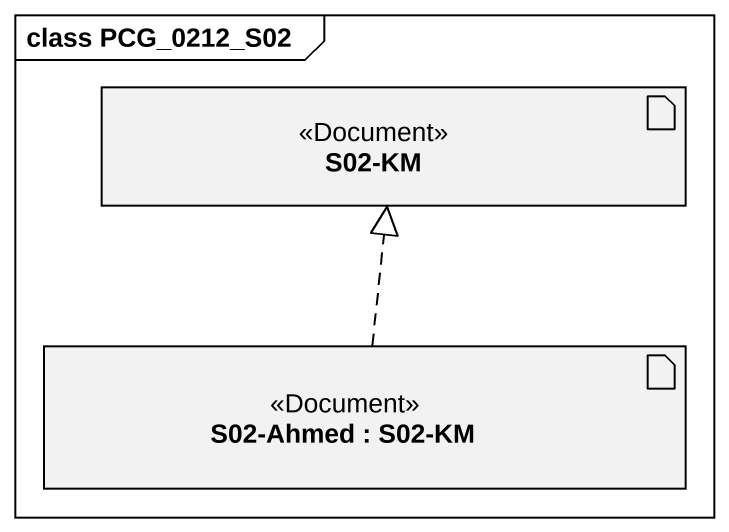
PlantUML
@startuml
mainframe class PCG_0212_S02
artifact "S02-KM" as S02_KM <<Document>>
artifact "S02-Ahmed : S02-KM" as S02_Ahmed <<Document>>
S02_Ahmed .up.|> S02_KM
@enduml
